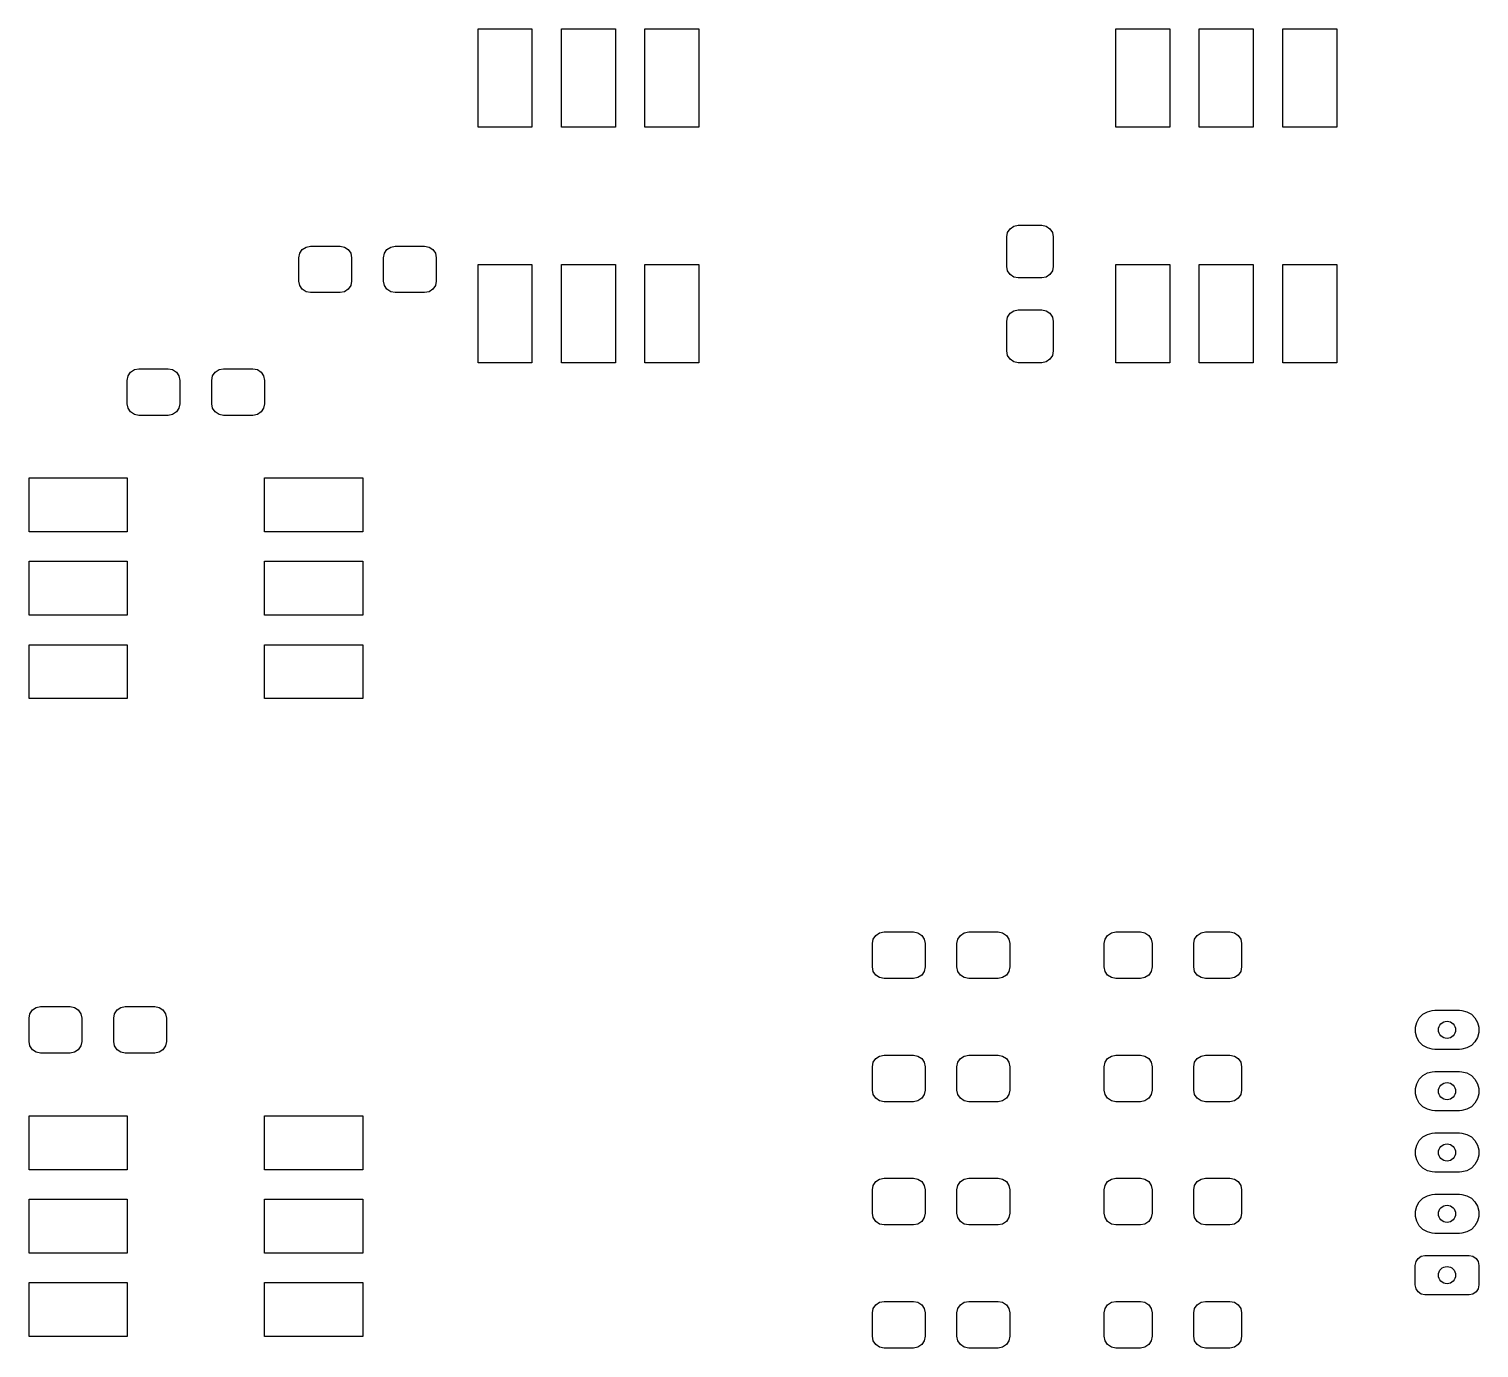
# Model space of a CAD drawing. Extents: x 4.2 to 6.91, y -6.16 to -1.32.
# Drawn here: x 4.197 to 5.36, y -2.381 to -1.323 of the extents above; entities that cross this region are included whole.
import ezdxf

# ---------------------------------------------------------------- set-up
doc = ezdxf.new("R2010")
doc.units = 0
doc.header["$MEASUREMENT"] = 0
doc.layers.add('BLACK', color=7, linetype='CONTINUOUS')

msp = doc.modelspace()

# ---------------------------------------------------------------- linework, layer by layer
at = {"layer": 'BLACK', "linetype": 'CONTINUOUS'}
for p, q in [((4.5571, -1.4016), (4.5571, -1.3228)), ((4.5571, -1.3228), (4.6004, -1.3228)), ((4.6004, -1.3228), (4.6004, -1.4016)), ((4.624, -1.4016), (4.624, -1.3228)), ((4.624, -1.3228), (4.6673, -1.3228)), ((4.6673, -1.3228), (4.6673, -1.4016)), ((4.6909, -1.4016), (4.6909, -1.3228)), ((4.6909, -1.3228), (4.7343, -1.3228)), ((4.7343, -1.3228), (4.7343, -1.4016)), ((5.0689, -1.4016), (5.0689, -1.3228)), ((5.0689, -1.3228), (5.1122, -1.3228)), ((5.1122, -1.3228), (5.1122, -1.4016)), ((5.1358, -1.4016), (5.1358, -1.3228)), ((5.1358, -1.3228), (5.1791, -1.3228)), ((5.1791, -1.3228), (5.1791, -1.4016)), ((5.2028, -1.4016), (5.2028, -1.3228)), ((5.2028, -1.3228), (5.2461, -1.3228)), ((5.2461, -1.3228), (5.2461, -1.4016)), ((4.6004, -1.4016), (4.5571, -1.4016)), ((4.6673, -1.4016), (4.624, -1.4016)), ((4.7343, -1.4016), (4.6909, -1.4016)), ((5.1122, -1.4016), (5.0689, -1.4016)), ((5.1791, -1.4016), (5.1358, -1.4016)), ((5.2461, -1.4016), (5.2028, -1.4016)), ((4.9813, -1.4897), (4.982, -1.4861)), ((4.982, -1.4861), (4.984, -1.4831)), ((4.984, -1.4831), (4.9871, -1.481)), ((4.9871, -1.481), (4.9906, -1.4803)), ((4.9906, -1.4803), (5.0094, -1.4803)), ((5.0094, -1.4803), (5.0129, -1.481)), ((5.0129, -1.481), (5.016, -1.4831)), ((5.016, -1.4831), (5.018, -1.4861)), ((5.018, -1.4861), (5.0187, -1.4897)), ((4.4141, -1.5028), (4.4161, -1.4998)), ((4.4161, -1.4998), (4.4192, -1.4978)), ((4.4192, -1.4978), (4.4227, -1.497)), ((4.4227, -1.497), (4.4464, -1.497)), ((4.4464, -1.497), (4.4499, -1.4978)), ((4.4499, -1.4978), (4.453, -1.4998)), ((4.453, -1.4998), (4.455, -1.5028)), ((4.482, -1.5028), (4.484, -1.4998)), ((4.484, -1.4998), (4.4871, -1.4978)), ((4.4871, -1.4978), (4.4906, -1.497)), ((4.4906, -1.497), (4.5143, -1.497)), ((4.5143, -1.497), (4.5178, -1.4978)), ((4.5178, -1.4978), (4.5209, -1.4998)), ((4.5209, -1.4998), (4.5229, -1.5028)), ((4.9813, -1.5133), (4.9813, -1.4897)), ((5.0187, -1.4897), (5.0187, -1.5133)), ((4.4134, -1.5064), (4.4141, -1.5028)), ((4.4134, -1.5251), (4.4134, -1.5064)), ((4.455, -1.5028), (4.4557, -1.5064)), ((4.4557, -1.5064), (4.4557, -1.5251)), ((4.4813, -1.5064), (4.482, -1.5028)), ((4.4813, -1.5251), (4.4813, -1.5064)), ((4.5229, -1.5028), (4.5236, -1.5064)), ((4.5236, -1.5064), (4.5236, -1.5251)), ((4.5571, -1.5906), (4.5571, -1.5118)), ((4.5571, -1.5118), (4.6004, -1.5118)), ((4.6004, -1.5118), (4.6004, -1.5906)), ((4.624, -1.5906), (4.624, -1.5118)), ((4.624, -1.5118), (4.6673, -1.5118)), ((4.6673, -1.5118), (4.6673, -1.5906)), ((4.6909, -1.5906), (4.6909, -1.5118)), ((4.6909, -1.5118), (4.7343, -1.5118)), ((4.7343, -1.5118), (4.7343, -1.5906)), ((5.0689, -1.5906), (5.0689, -1.5118)), ((5.0689, -1.5118), (5.1122, -1.5118)), ((5.1122, -1.5118), (5.1122, -1.5906)), ((5.1358, -1.5906), (5.1358, -1.5118)), ((5.1358, -1.5118), (5.1791, -1.5118)), ((5.1791, -1.5118), (5.1791, -1.5906)), ((5.2028, -1.5906), (5.2028, -1.5118)), ((5.2028, -1.5118), (5.2461, -1.5118)), ((5.2461, -1.5118), (5.2461, -1.5906)), ((4.982, -1.5169), (4.9813, -1.5133)), ((4.984, -1.5199), (4.982, -1.5169)), ((4.9871, -1.5219), (4.984, -1.5199)), ((4.9906, -1.5226), (4.9871, -1.5219)), ((5.0094, -1.5226), (4.9906, -1.5226)), ((5.0129, -1.5219), (5.0094, -1.5226)), ((5.016, -1.5199), (5.0129, -1.5219)), ((5.018, -1.5169), (5.016, -1.5199)), ((5.0187, -1.5133), (5.018, -1.5169)), ((4.4141, -1.5287), (4.4134, -1.5251)), ((4.4161, -1.5317), (4.4141, -1.5287)), ((4.4192, -1.5337), (4.4161, -1.5317)), ((4.4227, -1.5344), (4.4192, -1.5337)), ((4.4464, -1.5344), (4.4227, -1.5344)), ((4.4499, -1.5337), (4.4464, -1.5344)), ((4.453, -1.5317), (4.4499, -1.5337)), ((4.455, -1.5287), (4.453, -1.5317)), ((4.4557, -1.5251), (4.455, -1.5287)), ((4.482, -1.5287), (4.4813, -1.5251)), ((4.484, -1.5317), (4.482, -1.5287)), ((4.4871, -1.5337), (4.484, -1.5317)), ((4.4906, -1.5344), (4.4871, -1.5337)), ((4.5143, -1.5344), (4.4906, -1.5344)), ((4.5178, -1.5337), (4.5143, -1.5344)), ((4.5209, -1.5317), (4.5178, -1.5337)), ((4.5229, -1.5287), (4.5209, -1.5317)), ((4.5236, -1.5251), (4.5229, -1.5287)), ((4.9813, -1.5576), (4.982, -1.554)), ((4.9813, -1.5812), (4.9813, -1.5576)), ((4.982, -1.554), (4.984, -1.551)), ((4.984, -1.551), (4.9871, -1.5489)), ((4.9871, -1.5489), (4.9906, -1.5482)), ((4.9906, -1.5482), (5.0094, -1.5482)), ((5.0094, -1.5482), (5.0129, -1.5489)), ((5.0129, -1.5489), (5.016, -1.551)), ((5.016, -1.551), (5.018, -1.554)), ((5.018, -1.554), (5.0187, -1.5576)), ((5.0187, -1.5576), (5.0187, -1.5812)), ((4.982, -1.5848), (4.9813, -1.5812)), ((5.0187, -1.5812), (5.018, -1.5848)), ((4.6004, -1.5906), (4.5571, -1.5906)), ((4.6673, -1.5906), (4.624, -1.5906)), ((4.7343, -1.5906), (4.6909, -1.5906)), ((4.984, -1.5878), (4.982, -1.5848)), ((4.9871, -1.5898), (4.984, -1.5878)), ((4.9906, -1.5906), (4.9871, -1.5898)), ((5.0094, -1.5906), (4.9906, -1.5906)), ((5.0129, -1.5898), (5.0094, -1.5906)), ((5.016, -1.5878), (5.0129, -1.5898)), ((5.018, -1.5848), (5.016, -1.5878)), ((5.1122, -1.5906), (5.0689, -1.5906)), ((5.1791, -1.5906), (5.1358, -1.5906)), ((5.2461, -1.5906), (5.2028, -1.5906)), ((4.2756, -1.6048), (4.2763, -1.6012)), ((4.2756, -1.6235), (4.2756, -1.6048)), ((4.2763, -1.6012), (4.2783, -1.5982)), ((4.2783, -1.5982), (4.2814, -1.5962)), ((4.2814, -1.5962), (4.2849, -1.5955)), ((4.2849, -1.5955), (4.3086, -1.5955)), ((4.3086, -1.5955), (4.3121, -1.5962)), ((4.3121, -1.5962), (4.3152, -1.5982)), ((4.3152, -1.5982), (4.3172, -1.6012)), ((4.3172, -1.6012), (4.3179, -1.6048)), ((4.3179, -1.6048), (4.3179, -1.6235)), ((4.3435, -1.6048), (4.3442, -1.6012)), ((4.3435, -1.6235), (4.3435, -1.6048)), ((4.3442, -1.6012), (4.3462, -1.5982)), ((4.3462, -1.5982), (4.3493, -1.5962)), ((4.3493, -1.5962), (4.3529, -1.5955)), ((4.3529, -1.5955), (4.3765, -1.5955)), ((4.3765, -1.5955), (4.3801, -1.5962)), ((4.3801, -1.5962), (4.3831, -1.5982)), ((4.3831, -1.5982), (4.3851, -1.6012)), ((4.3851, -1.6012), (4.3858, -1.6048)), ((4.3858, -1.6048), (4.3858, -1.6235)), ((4.2763, -1.6271), (4.2756, -1.6235)), ((4.2783, -1.6301), (4.2763, -1.6271)), ((4.3172, -1.6271), (4.3152, -1.6301)), ((4.3179, -1.6235), (4.3172, -1.6271)), ((4.3442, -1.6271), (4.3435, -1.6235)), ((4.3462, -1.6301), (4.3442, -1.6271)), ((4.3851, -1.6271), (4.3831, -1.6301)), ((4.3858, -1.6235), (4.3851, -1.6271)), ((4.2814, -1.6322), (4.2783, -1.6301)), ((4.2849, -1.6329), (4.2814, -1.6322)), ((4.3086, -1.6329), (4.2849, -1.6329)), ((4.3121, -1.6322), (4.3086, -1.6329)), ((4.3152, -1.6301), (4.3121, -1.6322)), ((4.3493, -1.6322), (4.3462, -1.6301)), ((4.3529, -1.6329), (4.3493, -1.6322)), ((4.3765, -1.6329), (4.3529, -1.6329)), ((4.3801, -1.6322), (4.3765, -1.6329)), ((4.3831, -1.6301), (4.3801, -1.6322)), ((4.1969, -1.7264), (4.1969, -1.6831)), ((4.1969, -1.6831), (4.2756, -1.6831)), ((4.2756, -1.6831), (4.2756, -1.7264)), ((4.3858, -1.7264), (4.3858, -1.6831)), ((4.3858, -1.6831), (4.4646, -1.6831)), ((4.4646, -1.6831), (4.4646, -1.7264)), ((4.2756, -1.7264), (4.1969, -1.7264)), ((4.4646, -1.7264), (4.3858, -1.7264)), ((4.1969, -1.7933), (4.1969, -1.75)), ((4.1969, -1.75), (4.2756, -1.75)), ((4.2756, -1.75), (4.2756, -1.7933)), ((4.3858, -1.7933), (4.3858, -1.75)), ((4.3858, -1.75), (4.4646, -1.75)), ((4.4646, -1.75), (4.4646, -1.7933)), ((4.2756, -1.7933), (4.1969, -1.7933)), ((4.4646, -1.7933), (4.3858, -1.7933)), ((4.1969, -1.8602), (4.1969, -1.8169)), ((4.1969, -1.8169), (4.2756, -1.8169)), ((4.2756, -1.8169), (4.2756, -1.8602)), ((4.3858, -1.8602), (4.3858, -1.8169)), ((4.3858, -1.8169), (4.4646, -1.8169)), ((4.4646, -1.8169), (4.4646, -1.8602)), ((4.2756, -1.8602), (4.1969, -1.8602)), ((4.4646, -1.8602), (4.3858, -1.8602)), ((4.8793, -2.0482), (4.8829, -2.0474)), ((4.8829, -2.0474), (4.9065, -2.0474)), ((4.9065, -2.0474), (4.9101, -2.0482)), ((4.9472, -2.0482), (4.9508, -2.0474)), ((4.9508, -2.0474), (4.9744, -2.0474)), ((4.9744, -2.0474), (4.978, -2.0482)), ((5.0653, -2.0482), (5.0689, -2.0474)), ((5.0689, -2.0474), (5.0886, -2.0474)), ((5.0886, -2.0474), (5.0922, -2.0482)), ((5.1372, -2.0482), (5.1407, -2.0474)), ((5.1407, -2.0474), (5.1604, -2.0474)), ((5.1604, -2.0474), (5.164, -2.0482)), ((4.8735, -2.0568), (4.8742, -2.0532)), ((4.8735, -2.0755), (4.8735, -2.0568)), ((4.8742, -2.0532), (4.8763, -2.0502)), ((4.8763, -2.0502), (4.8793, -2.0482)), ((4.9101, -2.0482), (4.9131, -2.0502)), ((4.9131, -2.0502), (4.9151, -2.0532)), ((4.9151, -2.0532), (4.9158, -2.0568)), ((4.9158, -2.0568), (4.9158, -2.0755)), ((4.9414, -2.0568), (4.9421, -2.0532)), ((4.9414, -2.0755), (4.9414, -2.0568)), ((4.9421, -2.0532), (4.9442, -2.0502)), ((4.9442, -2.0502), (4.9472, -2.0482)), ((4.978, -2.0482), (4.981, -2.0502)), ((4.981, -2.0502), (4.983, -2.0532)), ((4.983, -2.0532), (4.9838, -2.0568)), ((4.9838, -2.0568), (4.9838, -2.0755)), ((5.0595, -2.0568), (5.0603, -2.0532)), ((5.0595, -2.0755), (5.0595, -2.0568)), ((5.0603, -2.0532), (5.0623, -2.0502)), ((5.0623, -2.0502), (5.0653, -2.0482)), ((5.0922, -2.0482), (5.0952, -2.0502)), ((5.0952, -2.0502), (5.0972, -2.0532)), ((5.0972, -2.0532), (5.0979, -2.0568)), ((5.0979, -2.0568), (5.0979, -2.0755)), ((5.1314, -2.0568), (5.1321, -2.0532)), ((5.1314, -2.0755), (5.1314, -2.0568)), ((5.1321, -2.0532), (5.1341, -2.0502)), ((5.1341, -2.0502), (5.1372, -2.0482)), ((5.164, -2.0482), (5.167, -2.0502)), ((5.167, -2.0502), (5.1691, -2.0532)), ((5.1691, -2.0532), (5.1698, -2.0568)), ((5.1698, -2.0568), (5.1698, -2.0755)), ((4.8742, -2.0791), (4.8735, -2.0755)), ((4.8763, -2.0821), (4.8742, -2.0791)), ((4.8793, -2.0841), (4.8763, -2.0821)), ((4.9131, -2.0821), (4.9101, -2.0841)), ((4.9151, -2.0791), (4.9131, -2.0821)), ((4.9158, -2.0755), (4.9151, -2.0791)), ((4.9421, -2.0791), (4.9414, -2.0755)), ((4.9442, -2.0821), (4.9421, -2.0791)), ((4.9472, -2.0841), (4.9442, -2.0821)), ((4.981, -2.0821), (4.978, -2.0841)), ((4.983, -2.0791), (4.981, -2.0821)), ((4.9838, -2.0755), (4.983, -2.0791)), ((5.0603, -2.0791), (5.0595, -2.0755)), ((5.0623, -2.0821), (5.0603, -2.0791)), ((5.0653, -2.0841), (5.0623, -2.0821)), ((5.0952, -2.0821), (5.0922, -2.0841)), ((5.0972, -2.0791), (5.0952, -2.0821)), ((5.0979, -2.0755), (5.0972, -2.0791)), ((5.1321, -2.0791), (5.1314, -2.0755)), ((5.1341, -2.0821), (5.1321, -2.0791)), ((5.1372, -2.0841), (5.1341, -2.0821)), ((5.167, -2.0821), (5.164, -2.0841)), ((5.1691, -2.0791), (5.167, -2.0821)), ((5.1698, -2.0755), (5.1691, -2.0791)), ((4.8829, -2.0848), (4.8793, -2.0841)), ((4.9065, -2.0848), (4.8829, -2.0848)), ((4.9101, -2.0841), (4.9065, -2.0848)), ((4.9508, -2.0848), (4.9472, -2.0841)), ((4.9744, -2.0848), (4.9508, -2.0848)), ((4.978, -2.0841), (4.9744, -2.0848)), ((5.0689, -2.0848), (5.0653, -2.0841)), ((5.0886, -2.0848), (5.0689, -2.0848)), ((5.0922, -2.0841), (5.0886, -2.0848)), ((5.1407, -2.0848), (5.1372, -2.0841)), ((5.1604, -2.0848), (5.1407, -2.0848)), ((5.164, -2.0841), (5.1604, -2.0848)), ((4.1969, -2.1166), (4.1976, -2.1131)), ((4.1969, -2.1353), (4.1969, -2.1166)), ((4.1976, -2.1131), (4.1996, -2.11)), ((4.1996, -2.11), (4.2026, -2.108)), ((4.2026, -2.108), (4.2062, -2.1073)), ((4.2062, -2.1073), (4.2298, -2.1073)), ((4.2298, -2.1073), (4.2334, -2.108)), ((4.2334, -2.108), (4.2364, -2.11)), ((4.2364, -2.11), (4.2385, -2.1131)), ((4.2385, -2.1131), (4.2392, -2.1166)), ((4.2392, -2.1166), (4.2392, -2.1353)), ((4.2648, -2.1166), (4.2655, -2.1131)), ((4.2648, -2.1353), (4.2648, -2.1166)), ((4.2655, -2.1131), (4.2675, -2.11)), ((4.2675, -2.11), (4.2705, -2.108)), ((4.2705, -2.108), (4.2741, -2.1073)), ((4.2741, -2.1073), (4.2977, -2.1073)), ((4.2977, -2.1073), (4.3013, -2.108)), ((4.3013, -2.108), (4.3043, -2.11)), ((4.3043, -2.11), (4.3064, -2.1131)), ((4.3064, -2.1131), (4.3071, -2.1166)), ((4.3071, -2.1166), (4.3071, -2.1353)), ((5.3103, -2.12), (5.3123, -2.1164)), ((5.3123, -2.1164), (5.3152, -2.1135)), ((5.3152, -2.1135), (5.3188, -2.1114)), ((5.3188, -2.1114), (5.3227, -2.1104)), ((5.3227, -2.1104), (5.3248, -2.1102)), ((5.3248, -2.1102), (5.3445, -2.1102)), ((5.3445, -2.1102), (5.3465, -2.1104)), ((5.3465, -2.1104), (5.3505, -2.1114)), ((5.3505, -2.1114), (5.3541, -2.1135)), ((5.3541, -2.1135), (5.357, -2.1164)), ((5.357, -2.1164), (5.359, -2.12)), ((5.3092, -2.1239), (5.3103, -2.12)), ((5.3092, -2.128), (5.3092, -2.1239)), ((5.3103, -2.132), (5.3092, -2.128)), ((5.359, -2.12), (5.3601, -2.1239)), ((5.3601, -2.128), (5.359, -2.132)), ((5.3601, -2.1239), (5.3601, -2.128)), ((4.1976, -2.1389), (4.1969, -2.1353)), ((4.1996, -2.1419), (4.1976, -2.1389)), ((4.2385, -2.1389), (4.2364, -2.1419)), ((4.2392, -2.1353), (4.2385, -2.1389)), ((4.2655, -2.1389), (4.2648, -2.1353)), ((4.2675, -2.1419), (4.2655, -2.1389)), ((4.3064, -2.1389), (4.3043, -2.1419)), ((4.3071, -2.1353), (4.3064, -2.1389)), ((5.3123, -2.1356), (5.3103, -2.132)), ((5.3152, -2.1385), (5.3123, -2.1356)), ((5.3188, -2.1405), (5.3152, -2.1385)), ((5.3227, -2.1416), (5.3188, -2.1405)), ((5.3505, -2.1405), (5.3465, -2.1416)), ((5.3541, -2.1385), (5.3505, -2.1405)), ((5.357, -2.1356), (5.3541, -2.1385)), ((5.359, -2.132), (5.357, -2.1356)), ((4.2026, -2.144), (4.1996, -2.1419)), ((4.2062, -2.1447), (4.2026, -2.144)), ((4.2298, -2.1447), (4.2062, -2.1447)), ((4.2334, -2.144), (4.2298, -2.1447)), ((4.2364, -2.1419), (4.2334, -2.144)), ((4.2705, -2.144), (4.2675, -2.1419)), ((4.2741, -2.1447), (4.2705, -2.144)), ((4.2977, -2.1447), (4.2741, -2.1447)), ((4.3013, -2.144), (4.2977, -2.1447)), ((4.3043, -2.1419), (4.3013, -2.144)), ((4.8735, -2.1556), (4.8742, -2.152)), ((4.8742, -2.152), (4.8763, -2.149)), ((4.8763, -2.149), (4.8793, -2.147)), ((4.8793, -2.147), (4.8829, -2.1463)), ((4.8829, -2.1463), (4.9065, -2.1463)), ((4.9065, -2.1463), (4.9101, -2.147)), ((4.9101, -2.147), (4.9131, -2.149)), ((4.9131, -2.149), (4.9151, -2.152)), ((4.9151, -2.152), (4.9158, -2.1556)), ((4.9414, -2.1556), (4.9421, -2.152)), ((4.9421, -2.152), (4.9442, -2.149)), ((4.9442, -2.149), (4.9472, -2.147)), ((4.9472, -2.147), (4.9508, -2.1463)), ((4.9508, -2.1463), (4.9744, -2.1463)), ((4.9744, -2.1463), (4.978, -2.147)), ((4.978, -2.147), (4.981, -2.149)), ((4.981, -2.149), (4.983, -2.152)), ((4.983, -2.152), (4.9838, -2.1556)), ((5.0595, -2.1556), (5.0603, -2.152)), ((5.0603, -2.152), (5.0623, -2.149)), ((5.0623, -2.149), (5.0653, -2.147)), ((5.0653, -2.147), (5.0689, -2.1463)), ((5.0689, -2.1463), (5.0886, -2.1463)), ((5.0886, -2.1463), (5.0922, -2.147)), ((5.0922, -2.147), (5.0952, -2.149)), ((5.0952, -2.149), (5.0972, -2.152)), ((5.0972, -2.152), (5.0979, -2.1556)), ((5.1314, -2.1556), (5.1321, -2.152)), ((5.1321, -2.152), (5.1341, -2.149)), ((5.1341, -2.149), (5.1372, -2.147)), ((5.1372, -2.147), (5.1407, -2.1463)), ((5.1407, -2.1463), (5.1604, -2.1463)), ((5.1604, -2.1463), (5.164, -2.147)), ((5.164, -2.147), (5.167, -2.149)), ((5.167, -2.149), (5.1691, -2.152)), ((5.1691, -2.152), (5.1698, -2.1556)), ((5.3248, -2.1417), (5.3227, -2.1416)), ((5.3445, -2.1417), (5.3248, -2.1417)), ((5.3465, -2.1416), (5.3445, -2.1417)), ((4.8735, -2.1743), (4.8735, -2.1556)), ((4.9158, -2.1556), (4.9158, -2.1743)), ((4.9414, -2.1743), (4.9414, -2.1556)), ((4.9838, -2.1556), (4.9838, -2.1743)), ((5.0595, -2.1743), (5.0595, -2.1556)), ((5.0979, -2.1556), (5.0979, -2.1743)), ((5.1314, -2.1743), (5.1314, -2.1556)), ((5.1698, -2.1556), (5.1698, -2.1743)), ((5.3123, -2.1656), (5.3152, -2.1627)), ((5.3152, -2.1627), (5.3188, -2.1606)), ((5.3188, -2.1606), (5.3227, -2.1596)), ((5.3227, -2.1596), (5.3248, -2.1594)), ((5.3248, -2.1594), (5.3445, -2.1594)), ((5.3445, -2.1594), (5.3465, -2.1596)), ((5.3465, -2.1596), (5.3505, -2.1606)), ((5.3505, -2.1606), (5.3541, -2.1627)), ((5.3541, -2.1627), (5.357, -2.1656)), ((4.8742, -2.1779), (4.8735, -2.1743)), ((4.9158, -2.1743), (4.9151, -2.1779)), ((4.9421, -2.1779), (4.9414, -2.1743)), ((4.9838, -2.1743), (4.983, -2.1779)), ((5.0603, -2.1779), (5.0595, -2.1743)), ((5.0979, -2.1743), (5.0972, -2.1779)), ((5.1321, -2.1779), (5.1314, -2.1743)), ((5.1698, -2.1743), (5.1691, -2.1779)), ((5.3092, -2.1731), (5.3103, -2.1692)), ((5.3092, -2.1773), (5.3092, -2.1731)), ((5.3103, -2.1692), (5.3123, -2.1656)), ((5.357, -2.1656), (5.359, -2.1692)), ((5.359, -2.1692), (5.3601, -2.1731)), ((5.3601, -2.1731), (5.3601, -2.1773)), ((4.8763, -2.1809), (4.8742, -2.1779)), ((4.8793, -2.1829), (4.8763, -2.1809)), ((4.8829, -2.1837), (4.8793, -2.1829)), ((4.9065, -2.1837), (4.8829, -2.1837)), ((4.9101, -2.1829), (4.9065, -2.1837)), ((4.9131, -2.1809), (4.9101, -2.1829)), ((4.9151, -2.1779), (4.9131, -2.1809)), ((4.9442, -2.1809), (4.9421, -2.1779)), ((4.9472, -2.1829), (4.9442, -2.1809)), ((4.9508, -2.1837), (4.9472, -2.1829)), ((4.9744, -2.1837), (4.9508, -2.1837)), ((4.978, -2.1829), (4.9744, -2.1837)), ((4.981, -2.1809), (4.978, -2.1829)), ((4.983, -2.1779), (4.981, -2.1809)), ((5.0623, -2.1809), (5.0603, -2.1779)), ((5.0653, -2.1829), (5.0623, -2.1809)), ((5.0689, -2.1837), (5.0653, -2.1829)), ((5.0886, -2.1837), (5.0689, -2.1837)), ((5.0922, -2.1829), (5.0886, -2.1837)), ((5.0952, -2.1809), (5.0922, -2.1829)), ((5.0972, -2.1779), (5.0952, -2.1809)), ((5.1341, -2.1809), (5.1321, -2.1779)), ((5.1372, -2.1829), (5.1341, -2.1809)), ((5.1407, -2.1837), (5.1372, -2.1829)), ((5.1604, -2.1837), (5.1407, -2.1837)), ((5.164, -2.1829), (5.1604, -2.1837)), ((5.167, -2.1809), (5.164, -2.1829)), ((5.1691, -2.1779), (5.167, -2.1809)), ((5.3103, -2.1812), (5.3092, -2.1773)), ((5.3123, -2.1848), (5.3103, -2.1812)), ((5.3152, -2.1877), (5.3123, -2.1848)), ((5.357, -2.1848), (5.3541, -2.1877)), ((5.359, -2.1812), (5.357, -2.1848)), ((5.3601, -2.1773), (5.359, -2.1812)), ((4.1969, -2.2382), (4.1969, -2.1949)), ((4.1969, -2.1949), (4.2756, -2.1949)), ((4.2756, -2.1949), (4.2756, -2.2382)), ((4.3858, -2.2382), (4.3858, -2.1949)), ((4.3858, -2.1949), (4.4646, -2.1949)), ((4.4646, -2.1949), (4.4646, -2.2382)), ((5.3188, -2.1897), (5.3152, -2.1877)), ((5.3227, -2.1908), (5.3188, -2.1897)), ((5.3248, -2.1909), (5.3227, -2.1908)), ((5.3445, -2.1909), (5.3248, -2.1909)), ((5.3465, -2.1908), (5.3445, -2.1909)), ((5.3505, -2.1897), (5.3465, -2.1908)), ((5.3541, -2.1877), (5.3505, -2.1897)), ((5.3152, -2.2119), (5.3188, -2.2099)), ((5.3188, -2.2099), (5.3227, -2.2088)), ((5.3227, -2.2088), (5.3248, -2.2087)), ((5.3248, -2.2087), (5.3445, -2.2087)), ((5.3445, -2.2087), (5.3465, -2.2088)), ((5.3465, -2.2088), (5.3505, -2.2099)), ((5.3505, -2.2099), (5.3541, -2.2119)), ((5.3092, -2.2224), (5.3103, -2.2184)), ((5.3103, -2.2184), (5.3123, -2.2148)), ((5.3123, -2.2148), (5.3152, -2.2119)), ((5.3541, -2.2119), (5.357, -2.2148)), ((5.357, -2.2148), (5.359, -2.2184)), ((5.359, -2.2184), (5.3601, -2.2224)), ((5.3092, -2.2265), (5.3092, -2.2224)), ((5.3103, -2.2304), (5.3092, -2.2265)), ((5.3123, -2.234), (5.3103, -2.2304)), ((5.359, -2.2304), (5.357, -2.234)), ((5.3601, -2.2265), (5.359, -2.2304)), ((5.3601, -2.2224), (5.3601, -2.2265)), ((4.2756, -2.2382), (4.1969, -2.2382)), ((4.4646, -2.2382), (4.3858, -2.2382)), ((4.8793, -2.2458), (4.8829, -2.2451)), ((4.8829, -2.2451), (4.9065, -2.2451)), ((4.9065, -2.2451), (4.9101, -2.2458)), ((4.9472, -2.2458), (4.9508, -2.2451)), ((4.9508, -2.2451), (4.9744, -2.2451)), ((4.9744, -2.2451), (4.978, -2.2458)), ((5.0653, -2.2458), (5.0689, -2.2451)), ((5.0689, -2.2451), (5.0886, -2.2451)), ((5.0886, -2.2451), (5.0922, -2.2458)), ((5.1372, -2.2458), (5.1407, -2.2451)), ((5.1407, -2.2451), (5.1604, -2.2451)), ((5.1604, -2.2451), (5.164, -2.2458)), ((5.3152, -2.2369), (5.3123, -2.234)), ((5.3188, -2.239), (5.3152, -2.2369)), ((5.3227, -2.24), (5.3188, -2.239)), ((5.3248, -2.2402), (5.3227, -2.24)), ((5.3445, -2.2402), (5.3248, -2.2402)), ((5.3465, -2.24), (5.3445, -2.2402)), ((5.3505, -2.239), (5.3465, -2.24)), ((5.3541, -2.2369), (5.3505, -2.239)), ((5.357, -2.234), (5.3541, -2.2369)), ((4.8735, -2.2544), (4.8742, -2.2509)), ((4.8735, -2.2731), (4.8735, -2.2544)), ((4.8742, -2.2509), (4.8763, -2.2478)), ((4.8763, -2.2478), (4.8793, -2.2458)), ((4.9101, -2.2458), (4.9131, -2.2478)), ((4.9131, -2.2478), (4.9151, -2.2509)), ((4.9151, -2.2509), (4.9158, -2.2544)), ((4.9158, -2.2544), (4.9158, -2.2731)), ((4.9414, -2.2544), (4.9421, -2.2509)), ((4.9414, -2.2731), (4.9414, -2.2544)), ((4.9421, -2.2509), (4.9442, -2.2478)), ((4.9442, -2.2478), (4.9472, -2.2458)), ((4.978, -2.2458), (4.981, -2.2478)), ((4.981, -2.2478), (4.983, -2.2509)), ((4.983, -2.2509), (4.9838, -2.2544)), ((4.9838, -2.2544), (4.9838, -2.2731)), ((5.0595, -2.2544), (5.0603, -2.2509)), ((5.0595, -2.2731), (5.0595, -2.2544)), ((5.0603, -2.2509), (5.0623, -2.2478)), ((5.0623, -2.2478), (5.0653, -2.2458)), ((5.0922, -2.2458), (5.0952, -2.2478)), ((5.0952, -2.2478), (5.0972, -2.2509)), ((5.0972, -2.2509), (5.0979, -2.2544)), ((5.0979, -2.2544), (5.0979, -2.2731)), ((5.1314, -2.2544), (5.1321, -2.2509)), ((5.1314, -2.2731), (5.1314, -2.2544)), ((5.1321, -2.2509), (5.1341, -2.2478)), ((5.1341, -2.2478), (5.1372, -2.2458)), ((5.164, -2.2458), (5.167, -2.2478)), ((5.167, -2.2478), (5.1691, -2.2509)), ((5.1691, -2.2509), (5.1698, -2.2544)), ((5.1698, -2.2544), (5.1698, -2.2731)), ((4.1969, -2.3051), (4.1969, -2.2618)), ((4.1969, -2.2618), (4.2756, -2.2618)), ((4.2756, -2.2618), (4.2756, -2.3051)), ((4.3858, -2.3051), (4.3858, -2.2618)), ((4.3858, -2.2618), (4.4646, -2.2618)), ((4.4646, -2.2618), (4.4646, -2.3051)), ((5.3092, -2.2716), (5.3103, -2.2676)), ((5.3103, -2.2676), (5.3123, -2.264)), ((5.3123, -2.264), (5.3152, -2.2611)), ((5.3152, -2.2611), (5.3188, -2.2591)), ((5.3188, -2.2591), (5.3227, -2.258)), ((5.3227, -2.258), (5.3248, -2.2579)), ((5.3248, -2.2579), (5.3445, -2.2579)), ((5.3445, -2.2579), (5.3465, -2.258)), ((5.3465, -2.258), (5.3505, -2.2591)), ((5.3505, -2.2591), (5.3541, -2.2611)), ((5.3541, -2.2611), (5.357, -2.264)), ((5.357, -2.264), (5.359, -2.2676)), ((5.359, -2.2676), (5.3601, -2.2716)), ((4.8742, -2.2767), (4.8735, -2.2731)), ((4.8763, -2.2797), (4.8742, -2.2767)), ((4.8793, -2.2818), (4.8763, -2.2797)), ((4.9131, -2.2797), (4.9101, -2.2818)), ((4.9151, -2.2767), (4.9131, -2.2797)), ((4.9158, -2.2731), (4.9151, -2.2767)), ((4.9421, -2.2767), (4.9414, -2.2731)), ((4.9442, -2.2797), (4.9421, -2.2767)), ((4.9472, -2.2818), (4.9442, -2.2797)), ((4.981, -2.2797), (4.978, -2.2818)), ((4.983, -2.2767), (4.981, -2.2797)), ((4.9838, -2.2731), (4.983, -2.2767)), ((5.0603, -2.2767), (5.0595, -2.2731)), ((5.0623, -2.2797), (5.0603, -2.2767)), ((5.0653, -2.2818), (5.0623, -2.2797)), ((5.0952, -2.2797), (5.0922, -2.2818)), ((5.0972, -2.2767), (5.0952, -2.2797)), ((5.0979, -2.2731), (5.0972, -2.2767)), ((5.1321, -2.2767), (5.1314, -2.2731)), ((5.1341, -2.2797), (5.1321, -2.2767)), ((5.1372, -2.2818), (5.1341, -2.2797)), ((5.167, -2.2797), (5.164, -2.2818)), ((5.1691, -2.2767), (5.167, -2.2797)), ((5.1698, -2.2731), (5.1691, -2.2767)), ((5.3092, -2.2757), (5.3092, -2.2716)), ((5.3103, -2.2796), (5.3092, -2.2757)), ((5.3123, -2.2832), (5.3103, -2.2796)), ((5.359, -2.2796), (5.357, -2.2832)), ((5.3601, -2.2757), (5.359, -2.2796)), ((5.3601, -2.2716), (5.3601, -2.2757)), ((4.8829, -2.2825), (4.8793, -2.2818)), ((4.9065, -2.2825), (4.8829, -2.2825)), ((4.9101, -2.2818), (4.9065, -2.2825)), ((4.9508, -2.2825), (4.9472, -2.2818)), ((4.9744, -2.2825), (4.9508, -2.2825)), ((4.978, -2.2818), (4.9744, -2.2825)), ((5.0689, -2.2825), (5.0653, -2.2818)), ((5.0886, -2.2825), (5.0689, -2.2825)), ((5.0922, -2.2818), (5.0886, -2.2825)), ((5.1407, -2.2825), (5.1372, -2.2818)), ((5.1604, -2.2825), (5.1407, -2.2825)), ((5.164, -2.2818), (5.1604, -2.2825)), ((5.3152, -2.2861), (5.3123, -2.2832)), ((5.3188, -2.2882), (5.3152, -2.2861)), ((5.3227, -2.2892), (5.3188, -2.2882)), ((5.3248, -2.2894), (5.3227, -2.2892)), ((5.3445, -2.2894), (5.3248, -2.2894)), ((5.3465, -2.2892), (5.3445, -2.2894)), ((5.3505, -2.2882), (5.3465, -2.2892)), ((5.3541, -2.2861), (5.3505, -2.2882)), ((5.357, -2.2832), (5.3541, -2.2861)), ((4.2756, -2.3051), (4.1969, -2.3051)), ((4.4646, -2.3051), (4.3858, -2.3051)), ((5.3091, -2.315), (5.3097, -2.3119)), ((5.3091, -2.3307), (5.3091, -2.315)), ((5.3097, -2.3119), (5.3114, -2.3094)), ((5.3114, -2.3094), (5.3139, -2.3077)), ((5.3139, -2.3077), (5.3169, -2.3071)), ((5.3169, -2.3071), (5.3524, -2.3071)), ((5.3524, -2.3071), (5.3554, -2.3077)), ((5.3554, -2.3077), (5.3579, -2.3094)), ((5.3579, -2.3094), (5.3596, -2.3119)), ((5.3596, -2.3119), (5.3602, -2.315)), ((5.3602, -2.315), (5.3602, -2.3307)), ((4.1969, -2.372), (4.1969, -2.3287)), ((4.1969, -2.3287), (4.2756, -2.3287)), ((4.2756, -2.3287), (4.2756, -2.372)), ((4.3858, -2.372), (4.3858, -2.3287)), ((4.3858, -2.3287), (4.4646, -2.3287)), ((4.4646, -2.3287), (4.4646, -2.372)), ((5.3097, -2.3337), (5.3091, -2.3307)), ((5.3114, -2.3363), (5.3097, -2.3337)), ((5.3139, -2.338), (5.3114, -2.3363)), ((5.3169, -2.3386), (5.3139, -2.338)), ((5.3554, -2.338), (5.3524, -2.3386)), ((5.3579, -2.3363), (5.3554, -2.338)), ((5.3596, -2.3337), (5.3579, -2.3363)), ((5.3602, -2.3307), (5.3596, -2.3337)), ((4.8735, -2.3532), (4.8742, -2.3497)), ((4.8742, -2.3497), (4.8763, -2.3466)), ((4.8763, -2.3466), (4.8793, -2.3446)), ((4.8793, -2.3446), (4.8829, -2.3439)), ((4.8829, -2.3439), (4.9065, -2.3439)), ((4.9065, -2.3439), (4.9101, -2.3446)), ((4.9101, -2.3446), (4.9131, -2.3466)), ((4.9131, -2.3466), (4.9151, -2.3497)), ((4.9151, -2.3497), (4.9158, -2.3532)), ((4.9414, -2.3532), (4.9421, -2.3497)), ((4.9421, -2.3497), (4.9442, -2.3466)), ((4.9442, -2.3466), (4.9472, -2.3446)), ((4.9472, -2.3446), (4.9508, -2.3439)), ((4.9508, -2.3439), (4.9744, -2.3439)), ((4.9744, -2.3439), (4.978, -2.3446)), ((4.978, -2.3446), (4.981, -2.3466)), ((4.981, -2.3466), (4.983, -2.3497)), ((4.983, -2.3497), (4.9838, -2.3532)), ((5.0595, -2.3532), (5.0603, -2.3497)), ((5.0603, -2.3497), (5.0623, -2.3466)), ((5.0623, -2.3466), (5.0653, -2.3446)), ((5.0653, -2.3446), (5.0689, -2.3439)), ((5.0689, -2.3439), (5.0886, -2.3439)), ((5.0886, -2.3439), (5.0922, -2.3446)), ((5.0922, -2.3446), (5.0952, -2.3466)), ((5.0952, -2.3466), (5.0972, -2.3497)), ((5.0972, -2.3497), (5.0979, -2.3532)), ((5.1314, -2.3532), (5.1321, -2.3497)), ((5.1321, -2.3497), (5.1341, -2.3466)), ((5.1341, -2.3466), (5.1372, -2.3446)), ((5.1372, -2.3446), (5.1407, -2.3439)), ((5.1407, -2.3439), (5.1604, -2.3439)), ((5.1604, -2.3439), (5.164, -2.3446)), ((5.164, -2.3446), (5.167, -2.3466)), ((5.167, -2.3466), (5.1691, -2.3497)), ((5.1691, -2.3497), (5.1698, -2.3532)), ((5.3524, -2.3386), (5.3169, -2.3386)), ((4.8735, -2.3719), (4.8735, -2.3532)), ((4.9158, -2.3532), (4.9158, -2.3719)), ((4.9414, -2.3719), (4.9414, -2.3532)), ((4.9838, -2.3532), (4.9838, -2.3719)), ((5.0595, -2.3719), (5.0595, -2.3532)), ((5.0979, -2.3532), (5.0979, -2.3719)), ((5.1314, -2.3719), (5.1314, -2.3532)), ((5.1698, -2.3532), (5.1698, -2.3719)), ((4.2756, -2.372), (4.1969, -2.372)), ((4.4646, -2.372), (4.3858, -2.372)), ((4.8742, -2.3755), (4.8735, -2.3719)), ((4.9158, -2.3719), (4.9151, -2.3755)), ((4.9421, -2.3755), (4.9414, -2.3719)), ((4.9838, -2.3719), (4.983, -2.3755)), ((5.0603, -2.3755), (5.0595, -2.3719)), ((5.0979, -2.3719), (5.0972, -2.3755)), ((5.1321, -2.3755), (5.1314, -2.3719)), ((5.1698, -2.3719), (5.1691, -2.3755)), ((4.8763, -2.3786), (4.8742, -2.3755)), ((4.8793, -2.3806), (4.8763, -2.3786)), ((4.8829, -2.3813), (4.8793, -2.3806)), ((4.9065, -2.3813), (4.8829, -2.3813)), ((4.9101, -2.3806), (4.9065, -2.3813)), ((4.9131, -2.3786), (4.9101, -2.3806)), ((4.9151, -2.3755), (4.9131, -2.3786)), ((4.9442, -2.3786), (4.9421, -2.3755)), ((4.9472, -2.3806), (4.9442, -2.3786)), ((4.9508, -2.3813), (4.9472, -2.3806)), ((4.9744, -2.3813), (4.9508, -2.3813)), ((4.978, -2.3806), (4.9744, -2.3813)), ((4.981, -2.3786), (4.978, -2.3806)), ((4.983, -2.3755), (4.981, -2.3786)), ((5.0623, -2.3786), (5.0603, -2.3755)), ((5.0653, -2.3806), (5.0623, -2.3786)), ((5.0689, -2.3813), (5.0653, -2.3806)), ((5.0886, -2.3813), (5.0689, -2.3813)), ((5.0922, -2.3806), (5.0886, -2.3813)), ((5.0952, -2.3786), (5.0922, -2.3806)), ((5.0972, -2.3755), (5.0952, -2.3786)), ((5.1341, -2.3786), (5.1321, -2.3755)), ((5.1372, -2.3806), (5.1341, -2.3786)), ((5.1407, -2.3813), (5.1372, -2.3806)), ((5.1604, -2.3813), (5.1407, -2.3813)), ((5.164, -2.3806), (5.1604, -2.3813)), ((5.167, -2.3786), (5.164, -2.3806)), ((5.1691, -2.3755), (5.167, -2.3786))]:
    msp.add_line(p, q, dxfattribs=at)
at = {"layer": 'BLACK'}
for centre in [(5.3346, -2.126), (5.3346, -2.1752), (5.3346, -2.2244), (5.3346, -2.2736), (5.3346, -2.3228)]:
    msp.add_circle(centre, 0.00689, dxfattribs=at)
at = {"layer": 'WHITE'}
for centre in [(5.3346, -2.126), (5.3346, -2.1752), (5.3346, -2.2244), (5.3346, -2.2736), (5.3346, -2.3228)]:
    msp.add_circle(centre, 0.00689, dxfattribs=at)

doc.saveas('drawing.dxf')
